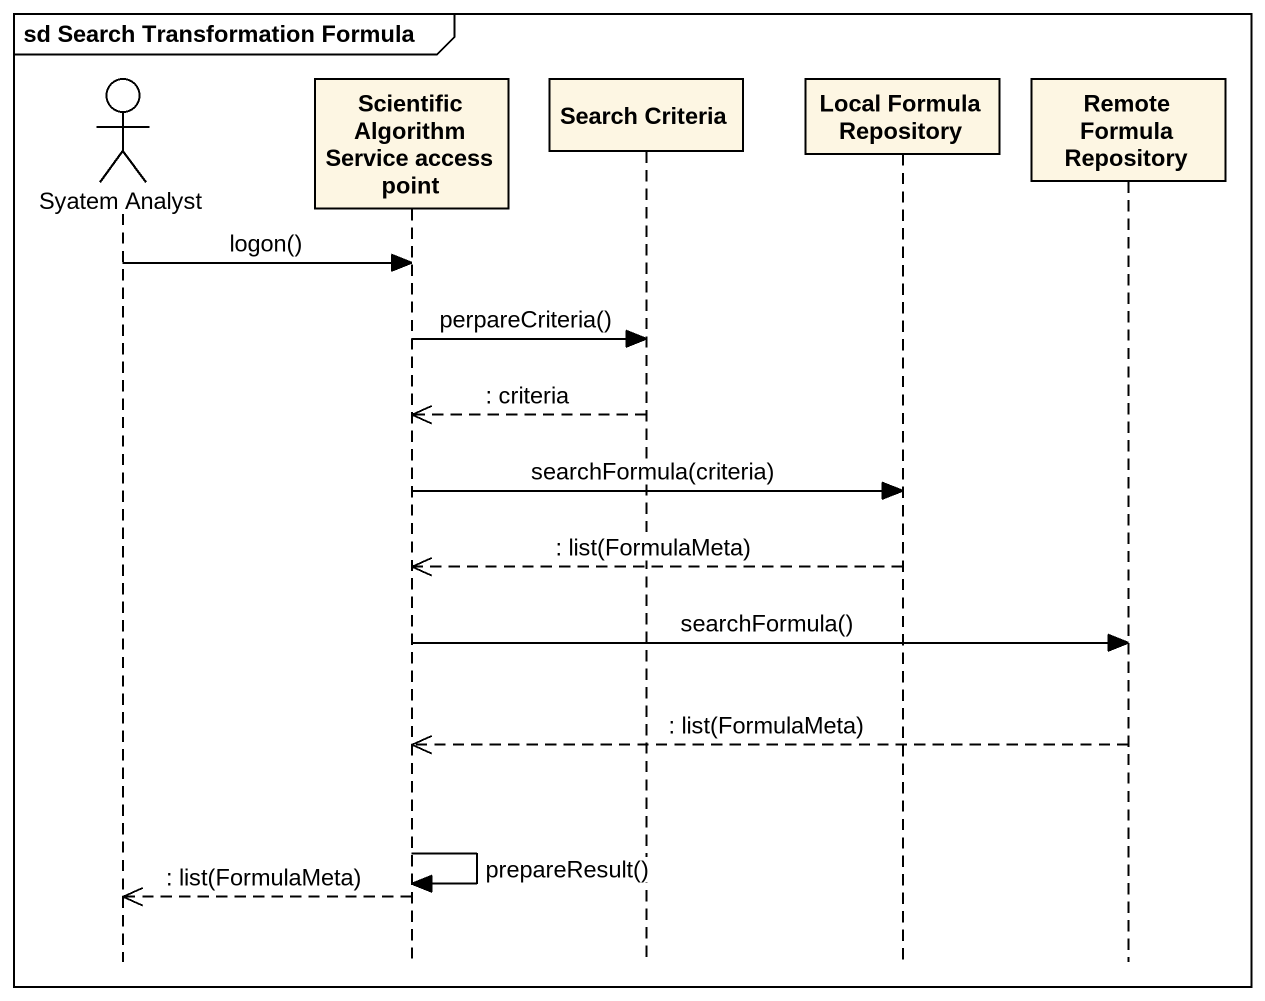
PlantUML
@startuml
mainframe sd Search Transformation Formula
hide footbox
actor "Syatem Analyst" as Syatem_Analyst
participant "Scientific Algorithm Service access point" as Scientific_Algorithm
participant "Search Criteria" as Search_Criteria
participant "Local Formula Repository" as Local_Formula_Repository
participant "Remote Formula Repository" as Remote_Formula_Repository

Syatem_Analyst -> Scientific_Algorithm : logon()
Scientific_Algorithm -> Search_Criteria : perpareCriteria()
Search_Criteria -->> Scientific_Algorithm : : criteria
Scientific_Algorithm -> Local_Formula_Repository : searchFormula(criteria)
Local_Formula_Repository -->> Scientific_Algorithm : : list(FormulaMeta)
Scientific_Algorithm -> Remote_Formula_Repository : searchFormula()
Remote_Formula_Repository -->> Scientific_Algorithm : : list(FormulaMeta)
Scientific_Algorithm -> Scientific_Algorithm : prepareResult()
Scientific_Algorithm -->> Syatem_Analyst : : list(FormulaMeta)
@enduml
